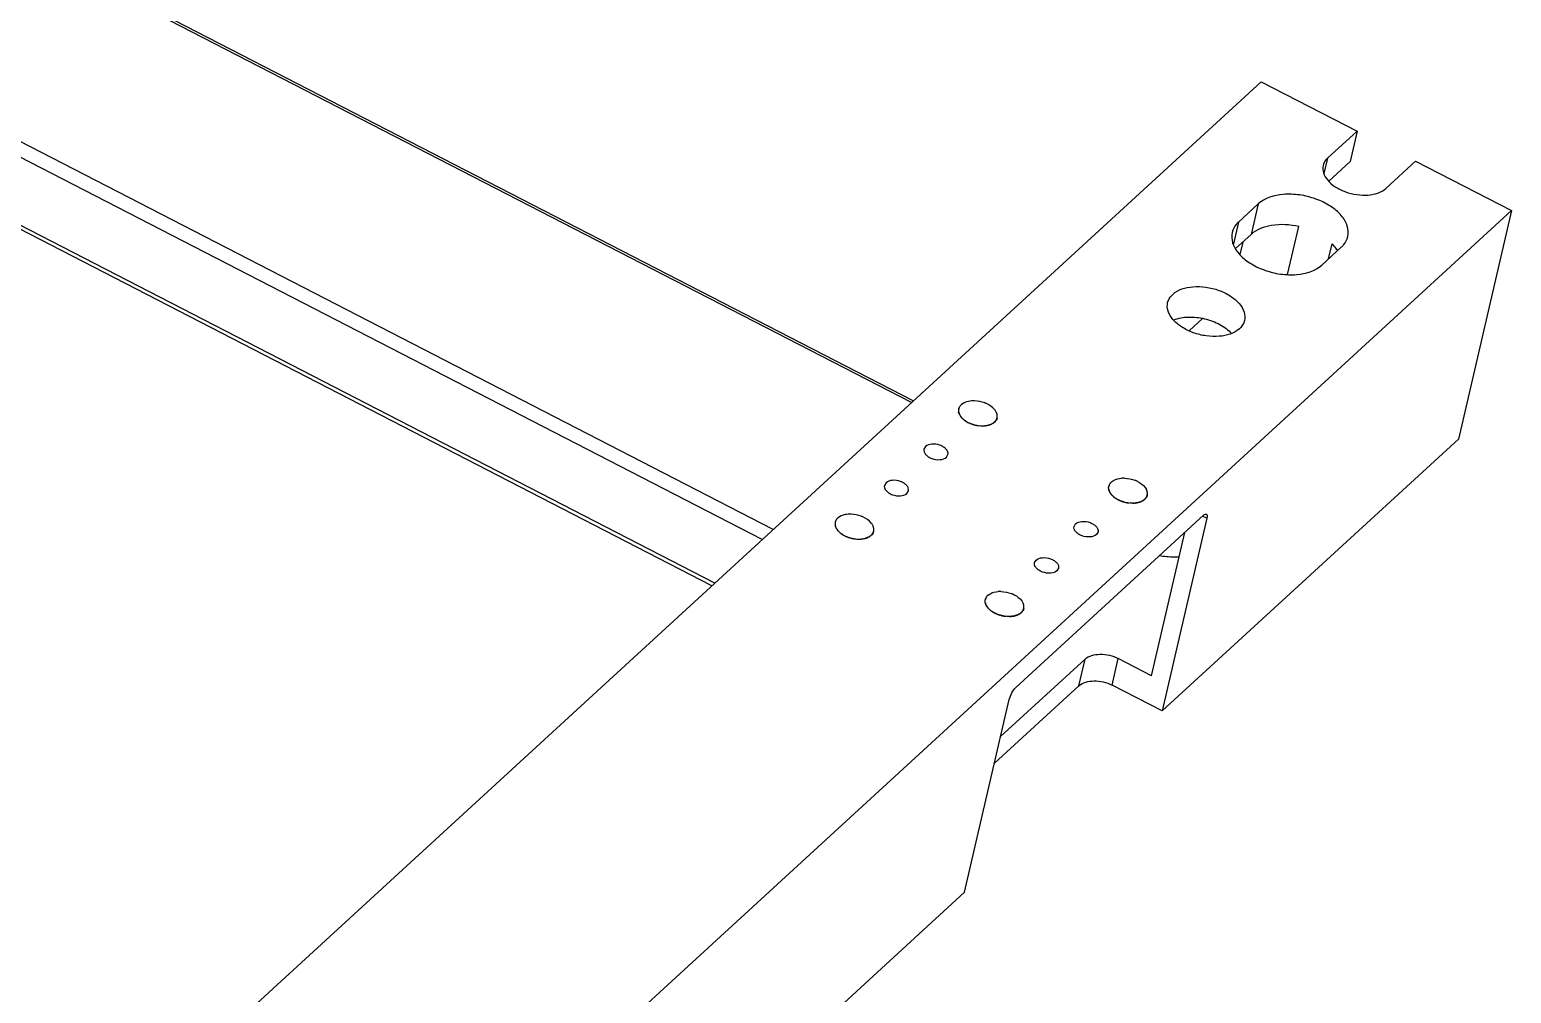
# Model space of a CAD drawing. Header units: millimetres. Extents: x 562 to 17351, y 2396 to 6995.
# Drawn here: x 10066.6 to 10217, y 3147 to 3244.8 of the extents above; entities that cross this region are included whole.
import ezdxf

# ---------------------------------------------------------------- set-up
doc = ezdxf.new("R2010")
doc.units = ezdxf.units.MM
doc.layers.add('02___PRT_ALL_AXES', color=7, linetype='Continuous')

msp = doc.modelspace()

# ---------------------------------------------------------------- linework, layer by layer
at = {"color": 7, "linetype": 'Continuous'}
for p, q in [((10156.308, 3207.139), (9703.305, 3440.547)), ((10140.985, 3193.076), (9687.982, 3426.484)), ((10136.152, 3188.64), (9685.338, 3420.921)), ((10135.868, 3188.38), (9685.253, 3420.558)), ((10191.631, 3239.557), (10023.689, 3085.425)), ((10191.631, 3239.557), (10201.366, 3234.541)), ((10201.366, 3234.541), (10198.358, 3231.78)), ((10201.366, 3234.541), (10200.649, 3231.447)), ((10198.358, 3231.78), (10198.004, 3230.252)), ((10200.649, 3231.447), (10198.493, 3229.469)), ((10207.291, 3231.488), (10204.283, 3228.727)), ((10207.291, 3231.488), (10217.026, 3226.472)), ((10191.323, 3227.143), (10189.317, 3225.303)), ((10191.323, 3227.143), (10190.606, 3224.05)), ((10217.026, 3226.472), (10049.084, 3072.34)), ((10189.317, 3225.303), (10188.806, 3223.094)), ((10217.026, 3226.472), (10211.651, 3203.271)), ((10190.606, 3224.05), (10189.032, 3222.605)), ((10194.312, 3219.969), (10195.443, 3224.85)), ((10189.752, 3223.266), (10189.46, 3222.007)), ((10197.783, 3220.941), (10199.788, 3222.782)), ((10198.475, 3221.577), (10198.829, 3223.105)), ((10184.305, 3214.271), (10185.657, 3215.512)), ((10160.864, 3206.295), (10160.914, 3206.293)), ((10160.919, 3206.007), (10160.868, 3206.019)), ((10160.921, 3206.329), (10160.874, 3206.348)), ((10160.881, 3205.962), (10160.927, 3205.969)), ((10160.931, 3205.952), (10160.881, 3205.962)), ((10160.897, 3205.905), (10160.942, 3205.913)), ((10160.948, 3205.896), (10160.897, 3205.905)), ((10161.072, 3205.568), (10161.109, 3205.584)), ((10161.121, 3205.568), (10161.072, 3205.568)), ((10161.113, 3205.514), (10161.149, 3205.531)), ((10161.162, 3205.514), (10161.113, 3205.514)), ((10161.158, 3205.46), (10161.193, 3205.478)), ((10161.207, 3205.462), (10161.158, 3205.46)), ((10161.492, 3205.156), (10161.516, 3205.181)), ((10161.535, 3205.167), (10161.492, 3205.156)), ((10161.557, 3205.11), (10161.579, 3205.135)), ((10161.599, 3205.122), (10161.557, 3205.11)), ((10161.625, 3205.065), (10161.645, 3205.092)), ((10161.666, 3205.078), (10161.625, 3205.065)), ((10162.078, 3204.832), (10162.085, 3204.862)), ((10162.11, 3204.852), (10162.078, 3204.832)), ((10162.16, 3204.799), (10162.165, 3204.83)), ((10162.19, 3204.821), (10162.16, 3204.799)), ((10162.243, 3204.769), (10162.246, 3204.801)), ((10162.271, 3204.792), (10162.243, 3204.769)), ((10162.76, 3204.634), (10162.75, 3204.667)), ((10162.776, 3204.662), (10162.76, 3204.634)), ((10162.848, 3204.619), (10162.836, 3204.652)), ((10162.862, 3204.648), (10162.848, 3204.619)), ((10162.936, 3204.607), (10162.922, 3204.64)), ((10162.948, 3204.637), (10162.936, 3204.607)), ((10163.456, 3204.587), (10163.429, 3204.618)), ((10163.454, 3204.619), (10163.456, 3204.587)), ((10163.539, 3204.592), (10163.511, 3204.623)), ((10163.536, 3204.625), (10163.539, 3204.592)), ((10163.622, 3204.6), (10163.591, 3204.63)), ((10163.616, 3204.632), (10163.622, 3204.6)), ((10163.782, 3204.622), (10163.748, 3204.651)), ((10163.772, 3204.655), (10163.782, 3204.622)), ((10163.86, 3204.637), (10163.824, 3204.665)), ((10163.847, 3204.67), (10163.86, 3204.637)), ((10163.935, 3204.655), (10163.898, 3204.682)), ((10163.921, 3204.688), (10163.935, 3204.655)), ((10164.009, 3204.674), (10163.97, 3204.701)), ((10163.992, 3204.707), (10164.009, 3204.674)), ((10164.081, 3204.696), (10164.041, 3204.722)), ((10164.062, 3204.729), (10164.081, 3204.696)), ((10164.15, 3204.721), (10164.108, 3204.745)), ((10164.129, 3204.753), (10164.15, 3204.721)), ((10164.217, 3204.747), (10164.174, 3204.771)), ((10164.194, 3204.779), (10164.217, 3204.747)), ((10164.281, 3204.776), (10164.237, 3204.798)), ((10164.256, 3204.807), (10164.281, 3204.776)), ((10164.342, 3204.806), (10164.298, 3204.828)), ((10164.316, 3204.837), (10164.342, 3204.806)), ((10164.401, 3204.839), (10164.355, 3204.859)), ((10164.372, 3204.87), (10164.401, 3204.839)), ((10164.457, 3204.874), (10164.41, 3204.893)), ((10164.426, 3204.904), (10164.457, 3204.874)), ((10164.51, 3204.91), (10164.462, 3204.929)), ((10164.478, 3204.94), (10164.51, 3204.91)), ((10164.56, 3204.949), (10164.511, 3204.966)), ((10164.526, 3204.978), (10164.56, 3204.949)), ((10164.606, 3204.989), (10164.557, 3205.005)), ((10164.57, 3205.017), (10164.606, 3204.989)), ((10164.649, 3205.031), (10164.6, 3205.046)), ((10164.612, 3205.058), (10164.649, 3205.031)), ((10164.689, 3205.075), (10164.639, 3205.088)), ((10164.65, 3205.101), (10164.689, 3205.075)), ((10164.725, 3205.12), (10164.675, 3205.132)), ((10164.685, 3205.146), (10164.725, 3205.12)), ((10164.758, 3205.167), (10164.707, 3205.177)), ((10164.717, 3205.191), (10164.758, 3205.167)), ((10164.787, 3205.215), (10164.736, 3205.224)), ((10164.745, 3205.238), (10164.787, 3205.215)), ((10164.813, 3205.264), (10164.762, 3205.271)), ((10164.769, 3205.286), (10164.813, 3205.264)), ((10164.835, 3205.314), (10164.784, 3205.32)), ((10164.79, 3205.336), (10164.835, 3205.314)), ((10164.853, 3205.366), (10164.802, 3205.371)), ((10164.807, 3205.386), (10164.853, 3205.366)), ((10164.867, 3205.418), (10164.817, 3205.422)), ((10164.82, 3205.438), (10164.867, 3205.418)), ((10181.572, 3175.666), (10211.651, 3203.271)), ((10176.101, 3198.444), (10176.151, 3198.442)), ((10176.156, 3198.156), (10176.105, 3198.168)), ((10176.158, 3198.478), (10176.111, 3198.498)), ((10176.118, 3198.111), (10176.164, 3198.118)), ((10176.169, 3198.101), (10176.118, 3198.111)), ((10176.134, 3198.054), (10176.18, 3198.062)), ((10176.185, 3198.045), (10176.134, 3198.054)), ((10176.309, 3197.717), (10176.347, 3197.733)), ((10176.359, 3197.717), (10176.309, 3197.717)), ((10176.35, 3197.663), (10176.387, 3197.68)), ((10176.4, 3197.664), (10176.35, 3197.663)), ((10176.395, 3197.609), (10176.43, 3197.627)), ((10176.444, 3197.611), (10176.395, 3197.609)), ((10176.729, 3197.305), (10176.753, 3197.33)), ((10176.772, 3197.316), (10176.729, 3197.305)), ((10176.794, 3197.259), (10176.816, 3197.285)), ((10176.836, 3197.271), (10176.794, 3197.259)), ((10176.862, 3197.214), (10176.882, 3197.241)), ((10176.903, 3197.227), (10176.862, 3197.214)), ((10177.315, 3196.981), (10177.323, 3197.011)), ((10177.347, 3197.001), (10177.315, 3196.981)), ((10177.397, 3196.948), (10177.402, 3196.979)), ((10177.427, 3196.97), (10177.397, 3196.948)), ((10177.48, 3196.918), (10177.483, 3196.95)), ((10177.508, 3196.941), (10177.48, 3196.918)), ((10177.998, 3196.783), (10177.987, 3196.816)), ((10178.013, 3196.811), (10177.998, 3196.783)), ((10178.085, 3196.769), (10178.073, 3196.801)), ((10178.099, 3196.797), (10178.085, 3196.769)), ((10178.173, 3196.757), (10178.159, 3196.789)), ((10178.185, 3196.786), (10178.173, 3196.757)), ((10178.693, 3196.736), (10178.666, 3196.767)), ((10178.691, 3196.768), (10178.693, 3196.736)), ((10178.777, 3196.741), (10178.748, 3196.772)), ((10178.773, 3196.774), (10178.777, 3196.741)), ((10178.859, 3196.749), (10178.828, 3196.779)), ((10178.853, 3196.782), (10178.859, 3196.749)), ((10179.019, 3196.772), (10178.985, 3196.8)), ((10179.009, 3196.804), (10179.019, 3196.772)), ((10179.097, 3196.787), (10179.061, 3196.815)), ((10179.084, 3196.819), (10179.097, 3196.787)), ((10179.173, 3196.804), (10179.135, 3196.831)), ((10179.158, 3196.837), (10179.173, 3196.804)), ((10179.246, 3196.824), (10179.208, 3196.85)), ((10179.229, 3196.856), (10179.246, 3196.824)), ((10179.318, 3196.845), (10179.278, 3196.871)), ((10179.299, 3196.878), (10179.318, 3196.845)), ((10179.387, 3196.87), (10179.346, 3196.894)), ((10179.366, 3196.902), (10179.387, 3196.87)), ((10179.454, 3196.896), (10179.411, 3196.92)), ((10179.431, 3196.928), (10179.454, 3196.896)), ((10179.518, 3196.925), (10179.474, 3196.947)), ((10179.493, 3196.956), (10179.518, 3196.925)), ((10179.58, 3196.955), (10179.535, 3196.977)), ((10179.553, 3196.986), (10179.58, 3196.955)), ((10179.638, 3196.988), (10179.592, 3197.009)), ((10179.61, 3197.019), (10179.638, 3196.988)), ((10179.694, 3197.023), (10179.647, 3197.042)), ((10179.664, 3197.053), (10179.694, 3197.023)), ((10179.747, 3197.06), (10179.699, 3197.078)), ((10179.715, 3197.089), (10179.747, 3197.06)), ((10179.797, 3197.098), (10179.748, 3197.115)), ((10179.763, 3197.127), (10179.797, 3197.098)), ((10179.843, 3197.138), (10179.794, 3197.154)), ((10179.808, 3197.166), (10179.843, 3197.138)), ((10179.886, 3197.18), (10179.837, 3197.195)), ((10179.849, 3197.208), (10179.886, 3197.18)), ((10179.926, 3197.224), (10179.876, 3197.237)), ((10179.887, 3197.25), (10179.926, 3197.224)), ((10179.962, 3197.269), (10179.912, 3197.281)), ((10179.922, 3197.295), (10179.962, 3197.269)), ((10179.995, 3197.316), (10179.945, 3197.326)), ((10179.954, 3197.34), (10179.995, 3197.316)), ((10180.024, 3197.364), (10179.974, 3197.373)), ((10179.982, 3197.387), (10180.024, 3197.364)), ((10180.05, 3197.413), (10179.999, 3197.421)), ((10180.006, 3197.436), (10180.05, 3197.413)), ((10180.072, 3197.463), (10180.021, 3197.47)), ((10180.027, 3197.485), (10180.072, 3197.463)), ((10180.09, 3197.515), (10180.039, 3197.52)), ((10180.044, 3197.535), (10180.09, 3197.515)), ((10180.104, 3197.567), (10180.054, 3197.571)), ((10180.058, 3197.587), (10180.104, 3197.567)), ((10166.732, 3178.061), (10185.783, 3195.545)), ((10186.105, 3195.231), (10181.572, 3175.666)), ((10186.105, 3195.231), (10185.68, 3195.45)), ((10148.331, 3194.793), (10148.381, 3194.791)), ((10148.386, 3194.504), (10148.335, 3194.516)), ((10148.388, 3194.827), (10148.341, 3194.846)), ((10148.348, 3194.46), (10148.394, 3194.466)), ((10148.398, 3194.449), (10148.348, 3194.46)), ((10148.364, 3194.403), (10148.409, 3194.411)), ((10148.415, 3194.394), (10148.364, 3194.403)), ((10148.539, 3194.066), (10148.576, 3194.082)), ((10148.588, 3194.065), (10148.539, 3194.066)), ((10148.58, 3194.011), (10148.616, 3194.028)), ((10148.629, 3194.012), (10148.58, 3194.011)), ((10148.625, 3193.957), (10148.66, 3193.976)), ((10148.674, 3193.96), (10148.625, 3193.957)), ((10148.959, 3193.654), (10148.983, 3193.679)), ((10149.002, 3193.664), (10148.959, 3193.654)), ((10149.024, 3193.607), (10149.046, 3193.633)), ((10149.066, 3193.619), (10149.024, 3193.607)), ((10149.092, 3193.563), (10149.112, 3193.589)), ((10149.133, 3193.576), (10149.092, 3193.563)), ((10152.073, 3193.487), (10152.024, 3193.503)), ((10152.037, 3193.515), (10152.073, 3193.487)), ((10152.116, 3193.529), (10152.067, 3193.543)), ((10152.079, 3193.556), (10152.116, 3193.529)), ((10152.156, 3193.572), (10152.106, 3193.586)), ((10152.117, 3193.599), (10152.156, 3193.572)), ((10152.192, 3193.618), (10152.142, 3193.629)), ((10152.152, 3193.643), (10152.192, 3193.618)), ((10152.225, 3193.664), (10152.174, 3193.675)), ((10152.184, 3193.689), (10152.225, 3193.664)), ((10152.254, 3193.712), (10152.203, 3193.721)), ((10152.212, 3193.736), (10152.254, 3193.712)), ((10152.28, 3193.761), (10152.229, 3193.769)), ((10152.236, 3193.784), (10152.28, 3193.761)), ((10152.302, 3193.812), (10152.251, 3193.818)), ((10152.257, 3193.833), (10152.302, 3193.812)), ((10152.32, 3193.863), (10152.269, 3193.868)), ((10152.274, 3193.884), (10152.32, 3193.863)), ((10152.334, 3193.916), (10152.284, 3193.919)), ((10152.287, 3193.935), (10152.334, 3193.916)), ((10180.506, 3179.245), (10183.877, 3193.796)), ((10149.545, 3193.329), (10149.552, 3193.36)), ((10149.577, 3193.35), (10149.545, 3193.329)), ((10149.627, 3193.297), (10149.632, 3193.328)), ((10149.657, 3193.319), (10149.627, 3193.297)), ((10149.71, 3193.267), (10149.713, 3193.298)), ((10149.738, 3193.289), (10149.71, 3193.267)), ((10150.227, 3193.132), (10150.217, 3193.164)), ((10150.243, 3193.16), (10150.227, 3193.132)), ((10150.315, 3193.117), (10150.303, 3193.15)), ((10150.329, 3193.146), (10150.315, 3193.117)), ((10150.403, 3193.105), (10150.389, 3193.138)), ((10150.415, 3193.135), (10150.403, 3193.105)), ((10150.923, 3193.085), (10150.896, 3193.116)), ((10150.921, 3193.117), (10150.923, 3193.085)), ((10151.006, 3193.09), (10150.978, 3193.12)), ((10151.003, 3193.122), (10151.006, 3193.09)), ((10151.089, 3193.097), (10151.058, 3193.127)), ((10151.083, 3193.13), (10151.089, 3193.097)), ((10151.249, 3193.12), (10151.215, 3193.149)), ((10151.239, 3193.153), (10151.249, 3193.12)), ((10151.327, 3193.135), (10151.291, 3193.163)), ((10151.314, 3193.168), (10151.327, 3193.135)), ((10151.402, 3193.152), (10151.365, 3193.18)), ((10151.388, 3193.185), (10151.402, 3193.152)), ((10151.476, 3193.172), (10151.437, 3193.198)), ((10151.459, 3193.205), (10151.476, 3193.172)), ((10151.548, 3193.194), (10151.508, 3193.22)), ((10151.529, 3193.226), (10151.548, 3193.194)), ((10151.617, 3193.218), (10151.575, 3193.243)), ((10151.596, 3193.25), (10151.617, 3193.218)), ((10151.684, 3193.245), (10151.641, 3193.268)), ((10151.661, 3193.277), (10151.684, 3193.245)), ((10151.748, 3193.273), (10151.704, 3193.296)), ((10151.723, 3193.305), (10151.748, 3193.273)), ((10151.809, 3193.304), (10151.765, 3193.325)), ((10151.783, 3193.335), (10151.809, 3193.304)), ((10151.868, 3193.337), (10151.822, 3193.357)), ((10151.839, 3193.367), (10151.868, 3193.337)), ((10151.924, 3193.371), (10151.877, 3193.391)), ((10151.893, 3193.401), (10151.924, 3193.371)), ((10151.977, 3193.408), (10151.929, 3193.426)), ((10151.945, 3193.437), (10151.977, 3193.408)), ((10152.027, 3193.447), (10151.978, 3193.463)), ((10151.993, 3193.475), (10152.027, 3193.447)), ((10163.568, 3186.942), (10163.618, 3186.94)), ((10163.623, 3186.654), (10163.572, 3186.665)), ((10163.625, 3186.976), (10163.578, 3186.995)), ((10163.585, 3186.609), (10163.631, 3186.615)), ((10163.636, 3186.598), (10163.585, 3186.609)), ((10163.601, 3186.552), (10163.647, 3186.56)), ((10163.652, 3186.543), (10163.601, 3186.552)), ((10163.776, 3186.215), (10163.814, 3186.231)), ((10163.826, 3186.215), (10163.776, 3186.215)), ((10163.817, 3186.16), (10163.854, 3186.178)), ((10163.867, 3186.161), (10163.817, 3186.16)), ((10163.862, 3186.106), (10163.897, 3186.125)), ((10163.911, 3186.109), (10163.862, 3186.106)), ((10167.494, 3185.983), (10167.539, 3185.961)), ((10167.557, 3186.013), (10167.506, 3186.017)), ((10167.511, 3186.033), (10167.557, 3186.013)), ((10167.571, 3186.065), (10167.521, 3186.068)), ((10167.525, 3186.084), (10167.571, 3186.065)), ((10164.196, 3185.803), (10164.22, 3185.828)), ((10164.239, 3185.814), (10164.196, 3185.803)), ((10164.261, 3185.757), (10164.283, 3185.782)), ((10164.303, 3185.769), (10164.261, 3185.757)), ((10164.329, 3185.712), (10164.349, 3185.738)), ((10164.37, 3185.725), (10164.329, 3185.712)), ((10164.782, 3185.478), (10164.79, 3185.509)), ((10164.814, 3185.499), (10164.782, 3185.478)), ((10164.864, 3185.446), (10164.869, 3185.477)), ((10164.894, 3185.468), (10164.864, 3185.446)), ((10164.947, 3185.416), (10164.95, 3185.447)), ((10164.975, 3185.439), (10164.947, 3185.416)), ((10165.465, 3185.281), (10165.454, 3185.313)), ((10165.48, 3185.309), (10165.465, 3185.281)), ((10165.553, 3185.266), (10165.54, 3185.299)), ((10165.566, 3185.295), (10165.553, 3185.266)), ((10165.64, 3185.254), (10165.626, 3185.287)), ((10165.652, 3185.284), (10165.64, 3185.254)), ((10166.16, 3185.234), (10166.133, 3185.265)), ((10166.158, 3185.266), (10166.16, 3185.234)), ((10166.244, 3185.239), (10166.215, 3185.269)), ((10166.24, 3185.271), (10166.244, 3185.239)), ((10166.326, 3185.247), (10166.295, 3185.277)), ((10166.32, 3185.279), (10166.326, 3185.247)), ((10166.486, 3185.269), (10166.452, 3185.298)), ((10166.476, 3185.302), (10166.486, 3185.269)), ((10166.564, 3185.284), (10166.528, 3185.312)), ((10166.551, 3185.317), (10166.564, 3185.284)), ((10166.64, 3185.302), (10166.602, 3185.329)), ((10166.625, 3185.334), (10166.64, 3185.302)), ((10166.713, 3185.321), (10166.675, 3185.348)), ((10166.696, 3185.354), (10166.713, 3185.321)), ((10166.785, 3185.343), (10166.745, 3185.369)), ((10166.766, 3185.376), (10166.785, 3185.343)), ((10166.854, 3185.367), (10166.813, 3185.392)), ((10166.833, 3185.4), (10166.854, 3185.367)), ((10166.921, 3185.394), (10166.878, 3185.417)), ((10166.898, 3185.426), (10166.921, 3185.394)), ((10166.985, 3185.422), (10166.941, 3185.445)), ((10166.96, 3185.454), (10166.985, 3185.422)), ((10167.047, 3185.453), (10167.002, 3185.475)), ((10167.02, 3185.484), (10167.047, 3185.453)), ((10167.105, 3185.486), (10167.059, 3185.506)), ((10167.077, 3185.516), (10167.105, 3185.486)), ((10167.161, 3185.521), (10167.114, 3185.54)), ((10167.131, 3185.551), (10167.161, 3185.521)), ((10167.214, 3185.557), (10167.166, 3185.575)), ((10167.182, 3185.587), (10167.214, 3185.557)), ((10167.264, 3185.596), (10167.215, 3185.613)), ((10167.23, 3185.624), (10167.264, 3185.596)), ((10167.31, 3185.636), (10167.261, 3185.652)), ((10167.275, 3185.664), (10167.31, 3185.636)), ((10167.353, 3185.678), (10167.304, 3185.692)), ((10167.316, 3185.705), (10167.353, 3185.678)), ((10167.393, 3185.722), (10167.343, 3185.735)), ((10167.354, 3185.748), (10167.393, 3185.722)), ((10167.429, 3185.767), (10167.379, 3185.779)), ((10167.389, 3185.792), (10167.429, 3185.767)), ((10167.462, 3185.813), (10167.412, 3185.824)), ((10167.421, 3185.838), (10167.462, 3185.813)), ((10167.491, 3185.861), (10167.441, 3185.87)), ((10167.449, 3185.885), (10167.491, 3185.861)), ((10167.517, 3185.911), (10167.466, 3185.918)), ((10167.473, 3185.933), (10167.517, 3185.911)), ((10167.539, 3185.961), (10167.488, 3185.967)), ((10165.18, 3173.064), (10173.75, 3180.929)), ((10173.123, 3178.223), (10173.75, 3180.929)), ((10176.493, 3178.283), (10177.12, 3180.989)), ((10180.506, 3179.245), (10177.12, 3180.989)), ((10164.553, 3170.357), (10173.123, 3178.223)), ((10181.572, 3175.666), (10176.493, 3178.283)), ((10161.519, 3157.262), (10166.052, 3176.828)), ((10091.334, 3092.849), (10161.519, 3157.262))]:
    msp.add_line(p, q, dxfattribs=at)
for centre, radius, start, end in [((10161.644, 3206.168), 0.741, 167.39907, 170.24393), ((10161.793, 3206.179), 0.891, 191.1388, 193.6548), ((10161.841, 3206.191), 0.941, 194.75208, 197.1773), ((10161.896, 3206.209), 0.999, 198.23312, 200.564), ((10161.957, 3206.232), 1.064, 201.57731, 203.81247), ((10162.022, 3206.262), 1.135, 204.78312, 206.923), ((10162.092, 3206.298), 1.214, 207.85159, 209.89813), ((10162.165, 3206.341), 1.299, 210.78581, 212.74209), ((10162.242, 3206.391), 1.39, 213.59045, 215.46038), ((10162.32, 3206.447), 1.486, 216.27134, 218.0594), ((10162.399, 3206.51), 1.588, 218.83504, 220.54607), ((10162.479, 3206.58), 1.694, 221.28861, 222.92761), ((10162.559, 3206.655), 1.803, 223.63931, 225.21135), ((10162.637, 3206.735), 1.915, 225.89445, 227.40453), ((10162.714, 3206.819), 2.029, 228.06123, 229.51425), ((10162.788, 3206.907), 2.144, 230.1467, 231.54736), ((10162.859, 3206.997), 2.259, 232.15761, 233.51046), ((10162.926, 3207.088), 2.372, 234.10047, 235.4098), ((10162.989, 3207.18), 2.483, 235.98145, 237.25138), ((10163.047, 3207.271), 2.591, 237.80643, 239.04084), ((10163.1, 3207.36), 2.695, 239.58098, 240.78356), ((10163.147, 3207.446), 2.793, 241.31037, 242.48463), ((10163.189, 3207.528), 2.885, 242.99963, 244.14887), ((10163.226, 3207.604), 2.969, 244.6535, 245.7809), ((10163.256, 3207.673), 3.045, 246.27653, 247.38511), ((10163.282, 3207.735), 3.112, 247.87305, 248.96571), ((10163.302, 3207.788), 3.169, 249.44721, 250.52675), ((10163.317, 3207.832), 3.215, 251.00305, 252.07217), ((10163.328, 3207.866), 3.25, 252.54443, 253.60577), ((10163.335, 3207.889), 3.274, 254.07516, 255.1313), ((10163.338, 3207.901), 3.287, 255.59896, 256.65245), ((10163.338, 3207.901), 3.287, 257.1195, 258.17287), ((10163.336, 3207.89), 3.276, 258.64043, 259.69622), ((10163.332, 3207.867), 3.253, 260.1654, 261.22615), ((10163.327, 3207.833), 3.219, 261.6981, 262.7664), ((10163.321, 3207.788), 3.173, 263.24227, 264.32073), ((10163.309, 3207.417), 2.802, 271.27256, 272.44436), ((10163.314, 3207.32), 2.704, 272.97002, 274.16985), ((10163.322, 3207.217), 2.601, 274.70869, 275.94001), ((10163.334, 3207.11), 2.494, 276.49362, 277.76011), ((10163.349, 3207), 2.383, 278.33015, 279.63568), ((10163.369, 3206.889), 2.269, 280.22392, 281.57257), ((10163.392, 3206.776), 2.155, 282.18088, 283.57694), ((10163.42, 3206.665), 2.04, 284.20726, 285.65525), ((10163.451, 3206.555), 1.926, 286.30963, 287.81424), ((10163.486, 3206.449), 1.813, 288.49481, 290.06092), ((10163.525, 3206.346), 1.704, 290.76989, 292.4025), ((10163.566, 3206.248), 1.598, 293.1421, 294.84626), ((10163.609, 3206.156), 1.496, 295.61876, 297.39951), ((10163.654, 3206.07), 1.399, 298.20711, 300.06929), ((10163.701, 3205.991), 1.307, 300.91412, 302.86226), ((10163.748, 3205.919), 1.222, 303.74624, 305.78431), ((10163.795, 3205.856), 1.142, 306.70906, 308.84023), ((10163.83, 3205.812), 1.086, 309.81424, 310.54904), ((10163.846, 3205.794), 1.062, 310.5463, 312.03796), ((10163.885, 3205.751), 1.004, 313.04266, 315.36473), ((10163.927, 3205.711), 0.946, 316.41666, 318.83329), ((10163.966, 3205.677), 0.895, 319.92681, 322.43464), ((10164.001, 3205.651), 0.851, 323.56778, 326.16102), ((10164.031, 3205.631), 0.814, 327.33063, 330.00087), ((10164.057, 3205.616), 0.785, 331.20261, 333.93875), ((10164.076, 3205.607), 0.763, 335.1671, 337.95551), ((10164.09, 3205.602), 0.749, 339.20387, 342.02877), ((10164.097, 3205.599), 0.741, 343.28967, 346.13368), ((10164.098, 3205.599), 0.741, 347.39907, 350.24393), ((10176.881, 3198.317), 0.741, 167.39907, 170.24393), ((10177.03, 3198.328), 0.891, 191.1388, 193.6548), ((10177.079, 3198.34), 0.941, 194.75208, 197.1773), ((10177.134, 3198.358), 0.999, 198.23312, 200.564), ((10177.194, 3198.381), 1.064, 201.57731, 203.81247), ((10177.26, 3198.411), 1.135, 204.78312, 206.923), ((10177.329, 3198.447), 1.214, 207.85159, 209.89813), ((10177.403, 3198.49), 1.299, 210.78581, 212.74209), ((10177.479, 3198.54), 1.39, 213.59045, 215.46038), ((10177.557, 3198.596), 1.486, 216.27134, 218.0594), ((10177.637, 3198.659), 1.588, 218.83504, 220.54607), ((10177.716, 3198.729), 1.694, 221.28861, 222.92761), ((10177.796, 3198.804), 1.803, 223.63931, 225.21135), ((10177.875, 3198.884), 1.915, 225.89445, 227.40453), ((10177.951, 3198.968), 2.029, 228.06123, 229.51425), ((10178.025, 3199.056), 2.144, 230.1467, 231.54736), ((10178.096, 3199.146), 2.259, 232.15761, 233.51046), ((10178.163, 3199.237), 2.372, 234.10047, 235.4098), ((10178.226, 3199.329), 2.483, 235.98145, 237.25138), ((10178.284, 3199.42), 2.591, 237.80643, 239.04084), ((10178.337, 3199.509), 2.695, 239.58098, 240.78356), ((10178.384, 3199.595), 2.793, 241.31037, 242.48463), ((10178.426, 3199.677), 2.885, 242.99963, 244.14887), ((10178.463, 3199.753), 2.969, 244.6535, 245.7809), ((10178.494, 3199.822), 3.045, 246.27653, 247.38511), ((10178.519, 3199.884), 3.112, 247.87305, 248.96571), ((10178.539, 3199.937), 3.169, 249.44721, 250.52675), ((10178.555, 3199.981), 3.215, 251.00305, 252.07217), ((10178.565, 3200.015), 3.25, 252.54443, 253.60577), ((10178.572, 3200.038), 3.274, 254.07516, 255.1313), ((10178.575, 3200.05), 3.287, 255.59896, 256.65245), ((10178.575, 3200.05), 3.287, 257.1195, 258.17287), ((10178.573, 3200.039), 3.276, 258.64043, 259.69622), ((10178.569, 3200.017), 3.253, 260.1654, 261.22615), ((10178.564, 3199.983), 3.219, 261.6981, 262.7664), ((10178.558, 3199.937), 3.173, 263.24227, 264.32073), ((10178.547, 3199.566), 2.802, 271.27256, 272.44436), ((10178.551, 3199.469), 2.704, 272.97002, 274.16985), ((10178.559, 3199.366), 2.601, 274.70869, 275.94001), ((10178.571, 3199.259), 2.494, 276.49362, 277.76011), ((10178.586, 3199.149), 2.383, 278.33015, 279.63568), ((10178.606, 3199.038), 2.269, 280.22392, 281.57257), ((10178.63, 3198.925), 2.155, 282.18088, 283.57694), ((10178.657, 3198.814), 2.04, 284.20726, 285.65525), ((10178.689, 3198.704), 1.926, 286.30963, 287.81424), ((10178.724, 3198.598), 1.813, 288.49481, 290.06092), ((10178.762, 3198.495), 1.704, 290.76989, 292.4025), ((10178.803, 3198.397), 1.598, 293.1421, 294.84626), ((10178.846, 3198.305), 1.496, 295.61876, 297.39951), ((10178.892, 3198.219), 1.399, 298.20711, 300.06929), ((10178.938, 3198.14), 1.307, 300.91412, 302.86226), ((10178.985, 3198.069), 1.222, 303.74624, 305.78431), ((10179.032, 3198.005), 1.142, 306.70906, 308.84023), ((10179.067, 3197.961), 1.086, 309.81424, 310.54904), ((10179.083, 3197.943), 1.062, 310.5463, 312.03796), ((10179.122, 3197.9), 1.004, 313.04266, 315.36473), ((10179.164, 3197.86), 0.946, 316.41666, 318.83329), ((10179.203, 3197.826), 0.895, 319.92681, 322.43464), ((10179.238, 3197.8), 0.851, 323.56778, 326.16102), ((10179.268, 3197.78), 0.814, 327.33063, 330.00087), ((10179.294, 3197.766), 0.785, 331.20261, 333.93875), ((10179.314, 3197.756), 0.763, 335.1671, 337.95551), ((10179.327, 3197.751), 0.749, 339.20387, 342.02877), ((10179.334, 3197.748), 0.741, 343.28967, 346.13368), ((10179.335, 3197.748), 0.741, 347.39907, 350.24393), ((10149.111, 3194.665), 0.741, 167.39907, 170.24393), ((10149.26, 3194.676), 0.891, 191.1388, 193.6548), ((10149.308, 3194.689), 0.941, 194.75208, 197.1773), ((10149.363, 3194.706), 0.999, 198.23312, 200.564), ((10149.424, 3194.73), 1.064, 201.57731, 203.81247), ((10149.489, 3194.759), 1.135, 204.78312, 206.923), ((10149.559, 3194.796), 1.214, 207.85159, 209.89813), ((10149.632, 3194.838), 1.299, 210.78581, 212.74209), ((10149.709, 3194.888), 1.39, 213.59045, 215.46038), ((10149.787, 3194.945), 1.486, 216.27134, 218.0594), ((10149.866, 3195.008), 1.588, 218.83504, 220.54607), ((10149.946, 3195.077), 1.694, 221.28861, 222.92761), ((10150.026, 3195.152), 1.803, 223.63931, 225.21135), ((10150.104, 3195.232), 1.915, 225.89445, 227.40453), ((10150.181, 3195.317), 2.029, 228.06123, 229.51425), ((10150.255, 3195.404), 2.144, 230.1467, 231.54736), ((10150.326, 3195.494), 2.259, 232.15761, 233.51046), ((10150.393, 3195.586), 2.372, 234.10047, 235.4098), ((10150.456, 3195.678), 2.483, 235.98145, 237.25138), ((10150.514, 3195.769), 2.591, 237.80643, 239.04084), ((10150.567, 3195.858), 2.695, 239.58098, 240.78356), ((10151.313, 3194.291), 1.062, 310.5463, 312.03796), ((10151.352, 3194.249), 1.004, 313.04266, 315.36473), ((10151.394, 3194.208), 0.946, 316.41666, 318.83329), ((10151.433, 3194.175), 0.895, 319.92681, 322.43464), ((10151.468, 3194.149), 0.851, 323.56778, 326.16102), ((10151.498, 3194.128), 0.814, 327.33063, 330.00087), ((10151.524, 3194.114), 0.785, 331.20261, 333.93875), ((10151.543, 3194.105), 0.763, 335.1671, 337.95551), ((10151.557, 3194.099), 0.749, 339.20387, 342.02877), ((10151.564, 3194.097), 0.741, 343.28967, 346.13368), ((10151.565, 3194.097), 0.741, 347.39907, 350.24393), ((10150.614, 3195.944), 2.793, 241.31037, 242.48463), ((10150.656, 3196.025), 2.885, 242.99963, 244.14887), ((10150.693, 3196.101), 2.969, 244.6535, 245.7809), ((10150.723, 3196.171), 3.045, 246.27653, 247.38511), ((10150.749, 3196.232), 3.112, 247.87305, 248.96571), ((10150.769, 3196.286), 3.169, 249.44721, 250.52675), ((10150.784, 3196.329), 3.215, 251.00305, 252.07217), ((10150.795, 3196.363), 3.25, 252.54443, 253.60577), ((10150.802, 3196.386), 3.274, 254.07516, 255.1313), ((10150.805, 3196.398), 3.287, 255.59896, 256.65245), ((10150.805, 3196.399), 3.287, 257.1195, 258.17287), ((10150.803, 3196.388), 3.276, 258.64043, 259.69622), ((10150.799, 3196.365), 3.253, 260.1654, 261.22615), ((10150.794, 3196.331), 3.219, 261.6981, 262.7664), ((10150.788, 3196.286), 3.173, 263.24227, 264.32073), ((10150.776, 3195.915), 2.802, 271.27256, 272.44436), ((10150.781, 3195.817), 2.704, 272.97002, 274.16985), ((10150.789, 3195.715), 2.601, 274.70869, 275.94001), ((10150.801, 3195.608), 2.494, 276.49362, 277.76011), ((10150.816, 3195.498), 2.383, 278.33015, 279.63568), ((10150.836, 3195.386), 2.269, 280.22392, 281.57257), ((10150.859, 3195.274), 2.155, 282.18088, 283.57694), ((10150.887, 3195.163), 2.04, 284.20726, 285.65525), ((10150.918, 3195.053), 1.926, 286.30963, 287.81424), ((10150.953, 3194.946), 1.813, 288.49481, 290.06092), ((10150.992, 3194.843), 1.704, 290.76989, 292.4025), ((10151.033, 3194.746), 1.598, 293.1421, 294.84626), ((10151.076, 3194.653), 1.496, 295.61876, 297.39951), ((10151.121, 3194.568), 1.399, 298.20711, 300.06929), ((10151.168, 3194.489), 1.307, 300.91412, 302.86226), ((10151.215, 3194.417), 1.222, 303.74624, 305.78431), ((10151.262, 3194.353), 1.142, 306.70906, 308.84023), ((10151.297, 3194.309), 1.086, 309.81424, 310.54904), ((10164.348, 3186.814), 0.741, 167.39907, 170.24393), ((10164.497, 3186.826), 0.891, 191.1388, 193.6548), ((10164.546, 3186.838), 0.941, 194.75208, 197.1773), ((10164.601, 3186.856), 0.999, 198.23312, 200.564), ((10164.661, 3186.879), 1.064, 201.57731, 203.81247), ((10164.727, 3186.908), 1.135, 204.78312, 206.923), ((10164.796, 3186.945), 1.214, 207.85159, 209.89813), ((10164.87, 3186.988), 1.299, 210.78581, 212.74209), ((10164.946, 3187.037), 1.39, 213.59045, 215.46038), ((10165.024, 3187.094), 1.486, 216.27134, 218.0594), ((10165.104, 3187.157), 1.588, 218.83504, 220.54607), ((10165.183, 3187.226), 1.694, 221.28861, 222.92761), ((10165.263, 3187.301), 1.803, 223.63931, 225.21135), ((10165.342, 3187.381), 1.915, 225.89445, 227.40453), ((10166.794, 3186.248), 0.749, 339.20387, 342.02877), ((10166.801, 3186.246), 0.741, 343.28967, 346.13368), ((10166.802, 3186.246), 0.741, 347.39907, 350.24393), ((10165.418, 3187.466), 2.029, 228.06123, 229.51425), ((10165.492, 3187.553), 2.144, 230.1467, 231.54736), ((10165.563, 3187.644), 2.259, 232.15761, 233.51046), ((10165.63, 3187.735), 2.372, 234.10047, 235.4098), ((10165.693, 3187.827), 2.483, 235.98145, 237.25138), ((10165.751, 3187.918), 2.591, 237.80643, 239.04084), ((10165.804, 3188.007), 2.695, 239.58098, 240.78356), ((10165.851, 3188.093), 2.793, 241.31037, 242.48463), ((10165.893, 3188.174), 2.885, 242.99963, 244.14887), ((10165.93, 3188.25), 2.969, 244.6535, 245.7809), ((10165.961, 3188.32), 3.045, 246.27653, 247.38511), ((10165.986, 3188.382), 3.112, 247.87305, 248.96571), ((10166.006, 3188.435), 3.169, 249.44721, 250.52675), ((10166.022, 3188.479), 3.215, 251.00305, 252.07217), ((10166.032, 3188.512), 3.25, 252.54443, 253.60577), ((10166.039, 3188.535), 3.274, 254.07516, 255.1313), ((10166.042, 3188.547), 3.287, 255.59896, 256.65245), ((10166.042, 3188.548), 3.287, 257.1195, 258.17287), ((10166.04, 3188.537), 3.276, 258.64043, 259.69622), ((10166.036, 3188.514), 3.253, 260.1654, 261.22615), ((10166.031, 3188.48), 3.219, 261.6981, 262.7664), ((10166.025, 3188.435), 3.173, 263.24227, 264.32073), ((10166.014, 3188.064), 2.802, 271.27256, 272.44436), ((10166.018, 3187.967), 2.704, 272.97002, 274.16985), ((10166.026, 3187.864), 2.601, 274.70869, 275.94001), ((10166.038, 3187.757), 2.494, 276.49362, 277.76011), ((10166.053, 3187.647), 2.383, 278.33015, 279.63568), ((10166.073, 3187.535), 2.269, 280.22392, 281.57257), ((10166.097, 3187.423), 2.155, 282.18088, 283.57694), ((10166.124, 3187.312), 2.04, 284.20726, 285.65525), ((10166.156, 3187.202), 1.926, 286.30963, 287.81424), ((10166.191, 3187.095), 1.813, 288.49481, 290.06092), ((10166.229, 3186.993), 1.704, 290.76989, 292.4025), ((10166.27, 3186.895), 1.598, 293.1421, 294.84626), ((10166.313, 3186.802), 1.496, 295.61876, 297.39951), ((10166.359, 3186.717), 1.399, 298.20711, 300.06929), ((10166.405, 3186.638), 1.307, 300.91412, 302.86226), ((10166.452, 3186.566), 1.222, 303.74624, 305.78431), ((10166.499, 3186.502), 1.142, 306.70906, 308.84023), ((10166.534, 3186.459), 1.086, 309.81424, 310.54904), ((10166.55, 3186.44), 1.062, 310.5463, 312.03796), ((10166.589, 3186.398), 1.004, 313.04266, 315.36473), ((10166.631, 3186.357), 0.946, 316.41666, 318.83329), ((10166.67, 3186.324), 0.895, 319.92681, 322.43464), ((10166.705, 3186.298), 0.851, 323.56778, 326.16102), ((10166.735, 3186.278), 0.814, 327.33063, 330.00087), ((10166.761, 3186.263), 0.785, 331.20261, 333.93875), ((10166.781, 3186.254), 0.763, 335.1671, 337.95551)]:
    msp.add_arc(centre, radius, start, end, dxfattribs=at)
for points, knots in [([(10198.358, 3231.78), (10198.301, 3231.729), (10198.101, 3231.52), (10197.959, 3231.251), (10197.911, 3231.044)], [0, 0, 0, 0, 0.2635534, 1, 1, 1, 1]), ([(10197.911, 3231.044), (10197.855, 3230.802), (10197.898, 3230.236), (10198.377, 3229.475), (10199.165, 3228.823), (10200.182, 3228.331), (10201.326, 3228.049), (10202.739, 3227.993), (10203.815, 3228.297), (10204.283, 3228.727)], [0, 0, 0, 0, 0.0926703, 0.2002178, 0.3273767, 0.4699002, 0.6186224, 0.7627355, 1, 1, 1, 1]), ([(10200.426, 3223.834), (10200.506, 3224.18), (10200.445, 3224.988), (10199.76, 3226.075), (10198.634, 3227.007), (10197.182, 3227.709), (10195.547, 3228.112), (10193.529, 3228.192), (10191.992, 3227.758), (10191.323, 3227.143)], [0, 0, 0, 0, 0.0926728, 0.2002185, 0.3273771, 0.4699023, 0.618625, 0.7627364, 1, 1, 1, 1]), ([(10189.317, 3225.303), (10189.237, 3225.229), (10188.95, 3224.931), (10188.748, 3224.547), (10188.679, 3224.251)], [0, 0, 0, 0, 0.2636991, 1, 1, 1, 1]), ([(10195.443, 3224.85), (10194.54, 3225.049), (10192.841, 3225.159), (10191.159, 3224.558), (10190.606, 3224.05)], [0, 0, 0, 0, 0.5518144, 1, 1, 1, 1]), ([(10188.679, 3224.251), (10188.599, 3223.905), (10188.66, 3223.097), (10189.345, 3222.01), (10190.471, 3221.078), (10191.924, 3220.376), (10193.558, 3219.973), (10195.576, 3219.893), (10197.113, 3220.327), (10197.783, 3220.941)], [0, 0, 0, 0, 0.0926728, 0.2002185, 0.3273771, 0.4699023, 0.618625, 0.7627364, 1, 1, 1, 1]), ([(10199.788, 3222.782), (10199.868, 3222.856), (10200.155, 3223.153), (10200.358, 3223.537), (10200.426, 3223.834)], [0, 0, 0, 0, 0.2636991, 1, 1, 1, 1]), ([(10199.359, 3222.44), (10199.323, 3222.498), (10199.166, 3222.734), (10198.98, 3222.952), (10198.829, 3223.105)], [0, 0, 0, 0, 0.2400781, 1, 1, 1, 1]), ([(10185.783, 3195.545), (10185.809, 3195.569), (10185.883, 3195.632), (10186.002, 3195.691), (10186.061, 3195.66)], [0, 0, 0, 0, 0.3478604, 1, 1, 1, 1]), ([(10186.061, 3195.66), (10186.109, 3195.636), (10186.157, 3195.464), (10186.126, 3195.325), (10186.105, 3195.231)], [0, 0, 0, 0, 0.3592392, 1, 1, 1, 1]), ([(10173.75, 3180.929), (10174.139, 3181.287), (10175.393, 3181.565), (10176.553, 3181.281), (10177.12, 3180.989)], [0, 0, 0, 0, 0.4530683, 1, 1, 1, 1]), ([(10173.123, 3178.223), (10173.512, 3178.58), (10174.766, 3178.858), (10175.926, 3178.575), (10176.493, 3178.283)], [0, 0, 0, 0, 0.4530683, 1, 1, 1, 1]), ([(10166.052, 3176.828), (10166.107, 3177.066), (10166.3, 3177.503), (10166.564, 3177.907), (10166.732, 3178.061)], [0, 0, 0, 0, 0.5171676, 1, 1, 1, 1])]:
    msp.add_open_spline(points, degree=3, knots=knots, dxfattribs=at)
at = {"layer": '02___PRT_ALL_AXES', "color": 7, "linetype": 'Continuous'}
for p, q in [((10156.127, 3206.973), (9703.124, 3440.381)), ((10142.09, 3194.09), (9689.087, 3427.498)), ((10157.551, 3202.518), (10157.392, 3202.255)), ((10159.668, 3201.427), (10159.827, 3201.69)), ((10153.541, 3198.837), (10153.381, 3198.574)), ((10155.657, 3197.747), (10155.817, 3198.01)), ((10172.629, 3194.404), (10172.788, 3194.667)), ((10175.064, 3193.84), (10174.905, 3193.576)), ((10168.618, 3190.723), (10168.778, 3190.986)), ((10171.054, 3190.159), (10170.894, 3189.896))]:
    msp.add_line(p, q, dxfattribs=at)
for centre, radius, start, end in [((10162.434, 3204.317), 2.834, 88.13942, 94.35974), ((10161.64, 3206.168), 0.737, 166.95367, 169.87361), ((10161.638, 3206.169), 0.735, 162.61873, 166.95188), ((10161.824, 3206.187), 0.923, 194.22151, 196.13763), ((10161.646, 3206.166), 0.744, 158.5839, 162.60872), ((10161.67, 3206.157), 0.769, 153.258, 158.57124), ((10162.295, 3206.428), 1.455, 215.12265, 217.97451), ((10162.364, 3206.482), 1.543, 217.96821, 219.92707), ((10161.855, 3206.017), 1.002, 132.54084, 134.28656), ((10161.879, 3205.992), 1.037, 130.7735, 132.53842), ((10162.468, 3204.053), 3.089, 67.48636, 69.20645), ((10162.488, 3204.103), 3.035, 65.80155, 67.48699), ((10163.746, 3205.517), 1.106, 22.72281, 25.94473), ((10163.821, 3205.549), 1.024, 18.48957, 22.73353), ((10163.882, 3205.57), 0.96, 16.14065, 18.46716), ((10163.918, 3205.58), 0.923, 14.22151, 16.13763), ((10163.956, 3205.589), 0.884, 10.227, 14.23279), ((10163.997, 3205.597), 0.842, 6.27083, 10.22308), ((10164.07, 3205.602), 0.768, 352.81356, 2.24375), ((10164.031, 3205.601), 0.808, 2.21818, 6.26788), ((10162.906, 3207.06), 2.338, 233.36725, 235.42406), ((10162.965, 3207.145), 2.441, 235.4225, 237.05137), ((10163.317, 3207.286), 2.67, 273.0236, 274.70886), ((10163.325, 3207.185), 2.569, 274.70899, 276.57748), ((10163.499, 3206.41), 1.773, 288.65159, 290.81393), ((10163.535, 3206.317), 1.673, 290.81339, 293.34279), ((10163.857, 3205.782), 1.046, 310.03823, 312.53211), ((10164.097, 3205.6), 0.742, 339.38551, 342.61215), ((10164.104, 3205.598), 0.735, 342.61873, 346.95188), ((10164.101, 3205.598), 0.737, 346.9539, 350.09443), ((10164.095, 3205.599), 0.743, 350.09456, 352.76051), ((10176.877, 3198.318), 0.737, 166.95367, 169.87361), ((10176.875, 3198.318), 0.735, 162.61873, 166.95188), ((10177.061, 3198.336), 0.923, 194.22151, 196.13763), ((10176.884, 3198.315), 0.744, 158.5839, 162.60872), ((10176.907, 3198.306), 0.769, 153.258, 158.57124), ((10176.941, 3198.289), 0.807, 147.92593, 153.25041), ((10176.976, 3198.267), 0.848, 144.01445, 147.9328), ((10177.009, 3198.243), 0.889, 140.17362, 144.0125), ((10177.055, 3198.204), 0.95, 134.25168, 140.14615), ((10177.092, 3198.166), 1.002, 132.54084, 134.28656), ((10177.116, 3198.141), 1.037, 130.7735, 132.53842), ((10177.671, 3196.466), 2.834, 88.13942, 94.35974), ((10177.705, 3196.203), 3.089, 67.48636, 69.20645), ((10177.725, 3196.252), 3.035, 65.80155, 67.48699), ((10178.983, 3197.667), 1.106, 22.72281, 25.94473), ((10179.059, 3197.698), 1.024, 18.48957, 22.73353), ((10179.135, 3197.724), 0.943, 14.24445, 18.48566), ((10177.539, 3198.582), 1.463, 215.12845, 218.45793), ((10177.609, 3198.637), 1.553, 218.44234, 219.9234), ((10178.144, 3199.209), 2.338, 233.36725, 235.42406), ((10178.202, 3199.294), 2.441, 235.4225, 237.05137), ((10178.554, 3199.435), 2.67, 273.0236, 274.70886), ((10178.562, 3199.334), 2.569, 274.70899, 276.57748), ((10178.737, 3198.559), 1.773, 288.65159, 290.81393), ((10178.772, 3198.466), 1.673, 290.81339, 293.34279), ((10179.094, 3197.931), 1.046, 310.03823, 312.53211), ((10179.334, 3197.749), 0.742, 339.38551, 342.61215), ((10179.341, 3197.747), 0.735, 342.61873, 346.95188), ((10179.193, 3197.738), 0.884, 10.227, 14.23279), ((10179.338, 3197.747), 0.737, 346.9539, 350.09443), ((10179.234, 3197.746), 0.842, 6.27083, 10.22308), ((10179.332, 3197.748), 0.743, 350.09456, 352.76051), ((10179.308, 3197.751), 0.768, 352.81356, 2.24375), ((10179.268, 3197.75), 0.808, 2.21818, 6.26788), ((10149.137, 3194.654), 0.769, 153.258, 158.57124), ((10149.322, 3194.515), 1.002, 132.54084, 134.28656), ((10149.346, 3194.489), 1.037, 130.7735, 132.53842), ((10149.901, 3192.814), 2.834, 88.13942, 94.35974), ((10149.935, 3192.551), 3.089, 67.48636, 69.20645), ((10149.955, 3192.6), 3.035, 65.80155, 67.48699), ((10149.107, 3194.666), 0.737, 166.95367, 169.87361), ((10149.105, 3194.667), 0.735, 162.61873, 166.95188), ((10149.291, 3194.684), 0.923, 194.22151, 196.13763), ((10149.113, 3194.664), 0.744, 158.5839, 162.60872), ((10149.762, 3194.925), 1.455, 215.12265, 217.97451), ((10149.831, 3194.979), 1.543, 217.96821, 219.92707), ((10150.373, 3195.558), 2.338, 233.36725, 235.42406), ((10150.432, 3195.643), 2.441, 235.4225, 237.05137), ((10151.324, 3194.28), 1.046, 310.03823, 312.53211), ((10151.213, 3194.015), 1.106, 22.72281, 25.94473), ((10151.288, 3194.047), 1.024, 18.48957, 22.73353), ((10151.564, 3194.098), 0.742, 339.38551, 342.61215), ((10151.349, 3194.067), 0.96, 16.14065, 18.46716), ((10151.385, 3194.078), 0.923, 14.22151, 16.13763), ((10151.571, 3194.095), 0.735, 342.61873, 346.95188), ((10151.423, 3194.087), 0.884, 10.227, 14.23279), ((10151.568, 3194.096), 0.737, 346.9539, 350.09443), ((10151.464, 3194.094), 0.842, 6.27083, 10.22308), ((10151.562, 3194.097), 0.743, 350.09456, 352.76051), ((10151.537, 3194.099), 0.768, 352.81356, 2.24375), ((10151.498, 3194.098), 0.808, 2.21818, 6.26788), ((10150.784, 3195.784), 2.67, 273.0236, 274.70886), ((10150.792, 3195.683), 2.569, 274.70899, 276.57748), ((10150.966, 3194.908), 1.773, 288.65159, 290.81393), ((10151.002, 3194.815), 1.673, 290.81339, 293.34279), ((10165.138, 3184.964), 2.834, 88.13942, 94.35974), ((10165.172, 3184.7), 3.089, 67.48636, 69.20645), ((10165.192, 3184.75), 3.035, 65.80155, 67.48699), ((10164.344, 3186.815), 0.737, 166.95367, 169.87361), ((10164.342, 3186.816), 0.735, 162.61873, 166.95188), ((10164.528, 3186.834), 0.923, 194.22151, 196.13763), ((10164.351, 3186.813), 0.744, 158.5839, 162.60872), ((10164.374, 3186.803), 0.769, 153.258, 158.57124), ((10164.408, 3186.786), 0.807, 147.92593, 153.25041), ((10164.443, 3186.765), 0.848, 144.01445, 147.9328), ((10164.476, 3186.74), 0.889, 140.17362, 144.0125), ((10164.522, 3186.701), 0.95, 134.25168, 140.14615), ((10165.006, 3187.079), 1.463, 215.12845, 218.45793), ((10164.559, 3186.664), 1.002, 132.54084, 134.28656), ((10165.076, 3187.135), 1.553, 218.44234, 219.9234), ((10164.583, 3186.638), 1.037, 130.7735, 132.53842), ((10166.45, 3186.164), 1.106, 22.72281, 25.94473), ((10166.526, 3186.196), 1.024, 18.48957, 22.73353), ((10166.801, 3186.247), 0.742, 339.38551, 342.61215), ((10166.602, 3186.221), 0.943, 14.24445, 18.48566), ((10166.808, 3186.245), 0.735, 342.61873, 346.95188), ((10166.66, 3186.236), 0.884, 10.227, 14.23279), ((10166.805, 3186.245), 0.737, 346.9539, 350.09443), ((10166.701, 3186.244), 0.842, 6.27083, 10.22308), ((10166.799, 3186.246), 0.743, 350.09456, 352.76051), ((10166.775, 3186.249), 0.768, 352.81356, 2.24375), ((10166.735, 3186.247), 0.808, 2.21818, 6.26788), ((10165.611, 3187.707), 2.338, 233.36725, 235.42406), ((10165.669, 3187.792), 2.441, 235.4225, 237.05137), ((10166.021, 3187.933), 2.67, 273.0236, 274.70886), ((10166.029, 3187.832), 2.569, 274.70899, 276.57748), ((10166.204, 3187.057), 1.773, 288.65159, 290.81393), ((10166.239, 3186.964), 1.673, 290.81339, 293.34279), ((10166.561, 3186.429), 1.046, 310.03823, 312.53211)]:
    msp.add_arc(centre, radius, start, end, dxfattribs=at)
for points, knots in [([(10182.133, 3217.124), (10182.151, 3217.202), (10182.252, 3217.518), (10182.459, 3217.796), (10182.644, 3217.965)], [0, 0, 0, 0, 0.2421481, 1, 1, 1, 1]), ([(10182.644, 3217.965), (10183.179, 3218.457), (10184.409, 3218.804), (10186.023, 3218.74), (10187.331, 3218.418), (10188.493, 3217.856), (10189.394, 3217.111), (10189.942, 3216.241), (10189.991, 3215.595), (10189.927, 3215.318)], [0, 0, 0, 0, 0.2372641, 0.3813771, 0.5300994, 0.6726229, 0.7997819, 0.9073295, 1, 1, 1, 1]), ([(10189.416, 3214.476), (10188.881, 3213.985), (10187.651, 3213.637), (10186.037, 3213.702), (10184.729, 3214.024), (10183.567, 3214.586), (10182.666, 3215.331), (10182.119, 3216.201), (10182.069, 3216.847), (10182.133, 3217.124)], [0, 0, 0, 0, 0.2372645, 0.3813776, 0.5300998, 0.6726233, 0.7997822, 0.9073297, 1, 1, 1, 1]), ([(10182.756, 3215.373), (10183.219, 3215.555), (10184.283, 3215.735), (10185.9, 3215.559), (10187.424, 3214.996), (10188.293, 3214.361), (10188.623, 3213.991)], [0, 0, 0, 0, 0.236425, 0.500745, 0.764645, 1, 1, 1, 1]), ([(10189.927, 3215.318), (10189.909, 3215.24), (10189.808, 3214.923), (10189.601, 3214.646), (10189.416, 3214.476)], [0, 0, 0, 0, 0.2421483, 1, 1, 1, 1]), ([(10162.218, 3207.143), (10162.117, 3207.135), (10161.758, 3207.087), (10161.4, 3206.948), (10161.202, 3206.777)], [0, 0, 0, 0, 0.2800492, 1, 1, 1, 1]), ([(10160.937, 3205.93), (10160.946, 3205.901), (10160.987, 3205.781), (10161.049, 3205.67), (10161.105, 3205.591)], [0, 0, 0, 0, 0.2379656, 1, 1, 1, 1]), ([(10164.74, 3206.001), (10164.697, 3206.09), (10164.448, 3206.468), (10164.052, 3206.728), (10163.732, 3206.871)], [0, 0, 0, 0, 0.2191289, 1, 1, 1, 1]), ([(10161.181, 3205.491), (10161.204, 3205.464), (10161.305, 3205.352), (10161.419, 3205.252), (10161.511, 3205.184)], [0, 0, 0, 0, 0.2387928, 1, 1, 1, 1]), ([(10162.091, 3204.86), (10162.415, 3204.725), (10162.879, 3204.618), (10163.344, 3204.613), (10163.458, 3204.619)], [0, 0, 0, 0, 0.7553619, 1, 1, 1, 1]), ([(10163.619, 3204.633), (10163.659, 3204.637), (10163.81, 3204.659), (10163.959, 3204.694), (10164.066, 3204.73)], [0, 0, 0, 0, 0.2597263, 1, 1, 1, 1]), ([(10164.198, 3204.781), (10164.229, 3204.794), (10164.346, 3204.849), (10164.457, 3204.92), (10164.529, 3204.981)], [0, 0, 0, 0, 0.2634313, 1, 1, 1, 1]), ([(10164.564, 3205.011), (10164.589, 3205.035), (10164.683, 3205.13), (10164.756, 3205.246), (10164.791, 3205.339)], [0, 0, 0, 0, 0.2613302, 1, 1, 1, 1]), ([(10159.827, 3201.69), (10159.847, 3201.777), (10159.832, 3201.979), (10159.661, 3202.251), (10159.379, 3202.484), (10158.891, 3202.718), (10158.246, 3202.82), (10157.719, 3202.671), (10157.551, 3202.518)], [0, 0, 0, 0, 0.0928439, 0.2005706, 0.3279391, 0.470691, 0.7623219, 1, 1, 1, 1]), ([(10157.392, 3202.255), (10157.372, 3202.168), (10157.387, 3201.966), (10157.558, 3201.695), (10157.84, 3201.461), (10158.327, 3201.227), (10158.973, 3201.125), (10159.5, 3201.274), (10159.668, 3201.427)], [0, 0, 0, 0, 0.0928439, 0.2005706, 0.3279391, 0.470691, 0.7623219, 1, 1, 1, 1]), ([(10153.381, 3198.574), (10153.361, 3198.488), (10153.376, 3198.285), (10153.548, 3198.014), (10153.829, 3197.781), (10154.317, 3197.547), (10154.962, 3197.444), (10155.49, 3197.593), (10155.657, 3197.747)], [0, 0, 0, 0, 0.0928439, 0.2005706, 0.3279391, 0.470691, 0.7623219, 1, 1, 1, 1]), ([(10155.817, 3198.01), (10155.837, 3198.096), (10155.821, 3198.298), (10155.65, 3198.57), (10155.369, 3198.803), (10154.881, 3199.037), (10154.236, 3199.14), (10153.708, 3198.991), (10153.541, 3198.837)], [0, 0, 0, 0, 0.0928439, 0.2005706, 0.3279391, 0.470691, 0.7623219, 1, 1, 1, 1]), ([(10176.342, 3197.74), (10176.323, 3197.767), (10176.254, 3197.873), (10176.2, 3197.99), (10176.175, 3198.079)], [0, 0, 0, 0, 0.2634372, 1, 1, 1, 1]), ([(10176.439, 3198.926), (10176.5, 3198.979), (10176.802, 3199.185), (10177.173, 3199.27), (10177.455, 3199.292)], [0, 0, 0, 0, 0.2216363, 1, 1, 1, 1]), ([(10178.969, 3199.021), (10179.085, 3198.969), (10179.479, 3198.761), (10179.836, 3198.44), (10179.977, 3198.15)], [0, 0, 0, 0, 0.2816296, 1, 1, 1, 1]), ([(10176.749, 3197.333), (10176.717, 3197.357), (10176.599, 3197.45), (10176.49, 3197.555), (10176.418, 3197.641)], [0, 0, 0, 0, 0.2613325, 1, 1, 1, 1]), ([(10178.695, 3196.768), (10178.581, 3196.762), (10178.116, 3196.767), (10177.652, 3196.875), (10177.328, 3197.009)], [0, 0, 0, 0, 0.2446381, 1, 1, 1, 1]), ([(10179.304, 3196.879), (10179.269, 3196.868), (10179.123, 3196.823), (10178.972, 3196.795), (10178.857, 3196.782)], [0, 0, 0, 0, 0.2402518, 1, 1, 1, 1]), ([(10179.767, 3197.13), (10179.743, 3197.11), (10179.641, 3197.031), (10179.526, 3196.969), (10179.435, 3196.93)], [0, 0, 0, 0, 0.2372807, 1, 1, 1, 1]), ([(10180.028, 3197.488), (10179.993, 3197.396), (10179.92, 3197.279), (10179.827, 3197.184), (10179.801, 3197.16)], [0, 0, 0, 0, 0.7386698, 1, 1, 1, 1]), ([(10149.685, 3195.641), (10149.584, 3195.633), (10149.225, 3195.585), (10148.867, 3195.445), (10148.669, 3195.275)], [0, 0, 0, 0, 0.2800492, 1, 1, 1, 1]), ([(10152.207, 3194.499), (10152.164, 3194.587), (10151.915, 3194.966), (10151.519, 3195.225), (10151.199, 3195.369)], [0, 0, 0, 0, 0.2191289, 1, 1, 1, 1]), ([(10148.404, 3194.428), (10148.413, 3194.399), (10148.454, 3194.279), (10148.516, 3194.167), (10148.572, 3194.088)], [0, 0, 0, 0, 0.2379656, 1, 1, 1, 1]), ([(10148.648, 3193.989), (10148.671, 3193.962), (10148.772, 3193.849), (10148.886, 3193.75), (10148.978, 3193.682)], [0, 0, 0, 0, 0.2387928, 1, 1, 1, 1]), ([(10152.031, 3193.509), (10152.056, 3193.532), (10152.15, 3193.628), (10152.223, 3193.744), (10152.258, 3193.837)], [0, 0, 0, 0, 0.2613302, 1, 1, 1, 1]), ([(10174.905, 3193.576), (10174.737, 3193.423), (10174.21, 3193.274), (10173.565, 3193.376), (10173.077, 3193.61), (10172.795, 3193.844), (10172.624, 3194.115), (10172.609, 3194.317), (10172.629, 3194.404)], [0, 0, 0, 0, 0.2376781, 0.529309, 0.6720609, 0.7994294, 0.9071561, 1, 1, 1, 1]), ([(10172.788, 3194.667), (10172.956, 3194.82), (10173.483, 3194.969), (10174.129, 3194.867), (10174.617, 3194.633), (10174.898, 3194.4), (10175.069, 3194.128), (10175.084, 3193.926), (10175.064, 3193.84)], [0, 0, 0, 0, 0.2376781, 0.529309, 0.6720609, 0.7994294, 0.9071561, 1, 1, 1, 1]), ([(10149.558, 3193.358), (10149.882, 3193.223), (10150.346, 3193.115), (10150.811, 3193.111), (10150.925, 3193.117)], [0, 0, 0, 0, 0.7553619, 1, 1, 1, 1]), ([(10151.086, 3193.131), (10151.126, 3193.135), (10151.277, 3193.156), (10151.426, 3193.192), (10151.533, 3193.228)], [0, 0, 0, 0, 0.2597263, 1, 1, 1, 1]), ([(10151.665, 3193.278), (10151.696, 3193.292), (10151.813, 3193.347), (10151.924, 3193.417), (10151.996, 3193.479)], [0, 0, 0, 0, 0.2634313, 1, 1, 1, 1]), ([(10170.894, 3189.896), (10170.727, 3189.742), (10170.199, 3189.593), (10169.554, 3189.696), (10169.066, 3189.93), (10168.785, 3190.163), (10168.614, 3190.435), (10168.598, 3190.637), (10168.618, 3190.723)], [0, 0, 0, 0, 0.2376781, 0.529309, 0.6720609, 0.7994294, 0.9071561, 1, 1, 1, 1]), ([(10168.778, 3190.986), (10168.945, 3191.14), (10169.473, 3191.289), (10170.118, 3191.186), (10170.606, 3190.952), (10170.887, 3190.719), (10171.058, 3190.447), (10171.074, 3190.245), (10171.054, 3190.159)], [0, 0, 0, 0, 0.2376781, 0.529309, 0.6720609, 0.7994294, 0.9071561, 1, 1, 1, 1]), ([(10183.313, 3191.302), (10183.146, 3191.293), (10182.465, 3191.276), (10181.782, 3191.328), (10181.272, 3191.401)], [0, 0, 0, 0, 0.2445773, 1, 1, 1, 1]), ([(10163.906, 3187.424), (10163.967, 3187.476), (10164.269, 3187.683), (10164.64, 3187.768), (10164.922, 3187.79)], [0, 0, 0, 0, 0.2216363, 1, 1, 1, 1]), ([(10166.436, 3187.518), (10166.552, 3187.466), (10166.946, 3187.259), (10167.303, 3186.938), (10167.444, 3186.648)], [0, 0, 0, 0, 0.2816296, 1, 1, 1, 1]), ([(10163.809, 3186.237), (10163.79, 3186.265), (10163.721, 3186.371), (10163.667, 3186.488), (10163.642, 3186.577)], [0, 0, 0, 0, 0.2634372, 1, 1, 1, 1]), ([(10164.216, 3185.831), (10164.184, 3185.854), (10164.066, 3185.947), (10163.957, 3186.053), (10163.885, 3186.138)], [0, 0, 0, 0, 0.2613325, 1, 1, 1, 1]), ([(10167.495, 3185.986), (10167.46, 3185.893), (10167.387, 3185.777), (10167.294, 3185.681), (10167.268, 3185.658)], [0, 0, 0, 0, 0.7386698, 1, 1, 1, 1]), ([(10166.162, 3185.266), (10166.048, 3185.26), (10165.583, 3185.264), (10165.119, 3185.372), (10164.795, 3185.507)], [0, 0, 0, 0, 0.2446381, 1, 1, 1, 1]), ([(10166.771, 3185.377), (10166.736, 3185.365), (10166.59, 3185.321), (10166.439, 3185.293), (10166.324, 3185.28)], [0, 0, 0, 0, 0.2402518, 1, 1, 1, 1]), ([(10167.234, 3185.628), (10167.21, 3185.608), (10167.108, 3185.529), (10166.993, 3185.467), (10166.902, 3185.428)], [0, 0, 0, 0, 0.2372807, 1, 1, 1, 1])]:
    msp.add_open_spline(points, degree=3, knots=knots, dxfattribs=at)
for points in [[(10163.564, 3206.941), (10163.234, 3207.066), (10162.879, 3207.139), (10162.526, 3207.15)], [(10160.915, 3206.298), (10160.895, 3206.187), (10160.902, 3206.069), (10160.929, 3205.96)], [(10161.155, 3206.735), (10161.087, 3206.667), (10161.027, 3206.589), (10160.983, 3206.503)], [(10161.637, 3205.097), (10161.781, 3205.004), (10161.934, 3204.925), (10162.091, 3204.86)], [(10176.166, 3198.109), (10176.139, 3198.218), (10176.132, 3198.336), (10176.152, 3198.447)], [(10177.763, 3199.299), (10178.116, 3199.288), (10178.471, 3199.215), (10178.801, 3199.09)], [(10177.328, 3197.009), (10177.171, 3197.074), (10177.018, 3197.153), (10176.875, 3197.246)], [(10148.622, 3195.232), (10148.554, 3195.165), (10148.494, 3195.086), (10148.45, 3195)], [(10151.031, 3195.439), (10150.701, 3195.564), (10150.346, 3195.636), (10149.993, 3195.647)], [(10148.382, 3194.796), (10148.362, 3194.685), (10148.369, 3194.567), (10148.396, 3194.458)], [(10149.104, 3193.594), (10149.248, 3193.501), (10149.401, 3193.423), (10149.558, 3193.358)], [(10165.23, 3187.797), (10165.583, 3187.786), (10165.938, 3187.713), (10166.268, 3187.588)], [(10163.633, 3186.607), (10163.606, 3186.716), (10163.599, 3186.834), (10163.619, 3186.945)], [(10164.795, 3185.507), (10164.638, 3185.572), (10164.485, 3185.651), (10164.342, 3185.743)]]:
    msp.add_open_spline(points, degree=3, dxfattribs=at)

doc.saveas('drawing.dxf')
